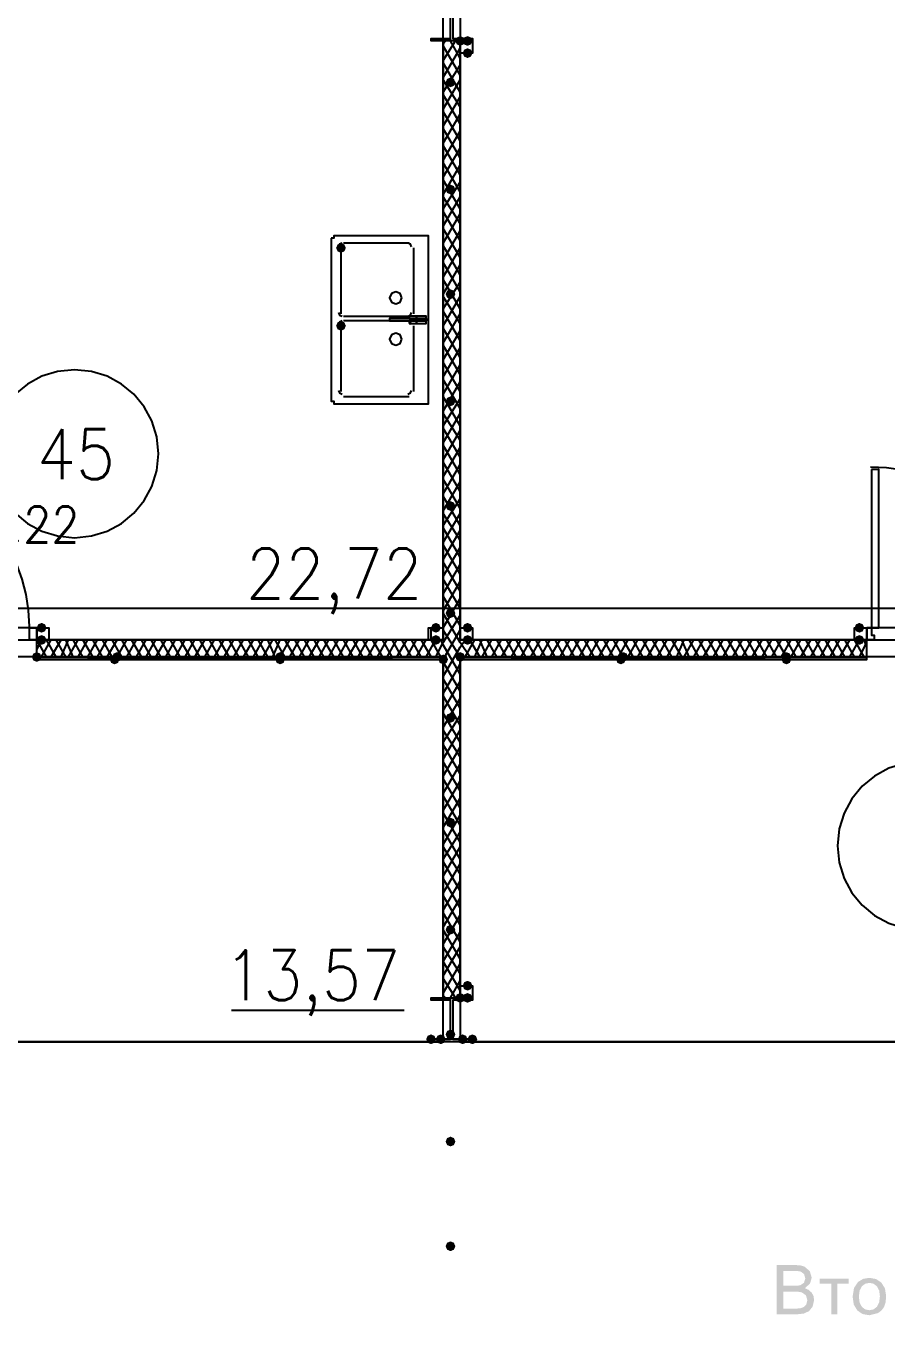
# Model space of a CAD drawing. Header units: millimetres. Extents: x 0 to 420, y 0 to 297.
# Drawn here: x 300.34 to 315.31, y 164.04 to 186.94 of the extents above; entities that cross this region are included whole.
import ezdxf

# ---------------------------------------------------------------- set-up
doc = ezdxf.new("R2010")
doc.units = ezdxf.units.MM
doc.layers.get('0').update_dxf_attribs({"linetype": 'CONTINUOUS'})
doc.styles.get("Standard").update_dxf_attribs({"font": 'STANDARD'})

msp = doc.modelspace()

# ---------------------------------------------------------------- hatches: boundary and pattern name
at = {"true_color": 0x000007}
for points in [[(307.975, 186.69), (307.950129, 186.630204), (307.890333, 186.605333), (307.830538, 186.630204), (307.805667, 186.69), (307.830537, 186.749796), (307.890333, 186.774667), (307.950129, 186.749796)], [(308.102, 186.69), (308.077129, 186.630204), (308.017333, 186.605333), (307.957538, 186.630204), (307.932667, 186.69), (307.957537, 186.749796), (308.017333, 186.774667), (308.077129, 186.749796)], [(308.102, 186.478333), (308.077129, 186.418537), (308.017333, 186.393667), (307.957538, 186.418537), (307.932667, 186.478333), (307.957537, 186.538129), (308.017333, 186.563), (308.077129, 186.538129)], [(307.805667, 185.970333), (307.780796, 185.910537), (307.721, 185.885667), (307.661204, 185.910537), (307.636333, 185.970333), (307.661204, 186.030129), (307.721, 186.055), (307.780796, 186.030129)], [(307.805667, 184.107667), (307.780796, 184.047871), (307.721, 184.023), (307.661204, 184.047871), (307.636333, 184.107667), (307.661204, 184.167462), (307.721, 184.192333), (307.780796, 184.167463)], [(305.900667, 183.091667), (305.875796, 183.031871), (305.816, 183.007), (305.756204, 183.031871), (305.731333, 183.091667), (305.756204, 183.151462), (305.816, 183.176333), (305.875796, 183.151463)], [(307.805667, 182.287333), (307.780796, 182.227537), (307.721, 182.202667), (307.661204, 182.227537), (307.636333, 182.287333), (307.661204, 182.347129), (307.721, 182.372), (307.780796, 182.347129)], [(305.900667, 181.737), (305.875796, 181.677204), (305.816, 181.652333), (305.756204, 181.677204), (305.731333, 181.737), (305.756204, 181.796796), (305.816, 181.821667), (305.875796, 181.796796)], [(307.805667, 180.424667), (307.780796, 180.364871), (307.721, 180.34), (307.661204, 180.364871), (307.636333, 180.424667), (307.661204, 180.484462), (307.721, 180.509333), (307.780796, 180.484463)], [(307.805667, 178.604333), (307.780796, 178.544537), (307.721, 178.519667), (307.661204, 178.544537), (307.636333, 178.604333), (307.661204, 178.664129), (307.721, 178.689), (307.780796, 178.664129)], [(307.805667, 176.741667), (307.780796, 176.681871), (307.721, 176.657), (307.661204, 176.681871), (307.636333, 176.741667), (307.661204, 176.801462), (307.721, 176.826333), (307.780796, 176.801463)], [(300.693667, 176.487667), (300.668796, 176.427871), (300.609, 176.403), (300.549204, 176.427871), (300.524333, 176.487667), (300.549204, 176.547462), (300.609, 176.572333), (300.668796, 176.547463)], [(300.693667, 176.276), (300.668796, 176.216204), (300.609, 176.191333), (300.549204, 176.216204), (300.524333, 176.276), (300.549204, 176.335796), (300.609, 176.360667), (300.668796, 176.335796)], [(307.551667, 176.487667), (307.526796, 176.427871), (307.467, 176.403), (307.407204, 176.427871), (307.382333, 176.487667), (307.407204, 176.547462), (307.467, 176.572333), (307.526796, 176.547463)], [(307.551667, 176.276), (307.526796, 176.216204), (307.467, 176.191333), (307.407204, 176.216204), (307.382333, 176.276), (307.407204, 176.335796), (307.467, 176.360667), (307.526796, 176.335796)], [(308.102, 176.487667), (308.077129, 176.427871), (308.017333, 176.403), (307.957538, 176.427871), (307.932667, 176.487667), (307.957537, 176.547462), (308.017333, 176.572333), (308.077129, 176.547463)], [(308.102, 176.276), (308.077129, 176.216204), (308.017333, 176.191333), (307.957538, 176.216204), (307.932667, 176.276), (307.957537, 176.335796), (308.017333, 176.360667), (308.077129, 176.335796)], [(314.917667, 176.487667), (314.892796, 176.427871), (314.833, 176.403), (314.773204, 176.427871), (314.748333, 176.487667), (314.773204, 176.547462), (314.833, 176.572333), (314.892796, 176.547463)], [(314.917667, 176.276), (314.892796, 176.216204), (314.833, 176.191333), (314.773204, 176.216204), (314.748333, 176.276), (314.773204, 176.335796), (314.833, 176.360667), (314.892796, 176.335796)], [(300.609, 175.979667), (300.584129, 175.919871), (300.524333, 175.895), (300.464538, 175.919871), (300.439667, 175.979667), (300.464537, 176.039462), (300.524333, 176.064333), (300.584129, 176.039463)], [(307.805667, 174.921333), (307.780796, 174.861537), (307.721, 174.836667), (307.661204, 174.861537), (307.636333, 174.921333), (307.661204, 174.981129), (307.721, 175.006), (307.780796, 174.981129)], [(307.805667, 173.101), (307.780796, 173.041204), (307.721, 173.016333), (307.661204, 173.041204), (307.636333, 173.101), (307.661204, 173.160796), (307.721, 173.185667), (307.780796, 173.160796)], [(307.805667, 171.238333), (307.780796, 171.178537), (307.721, 171.153667), (307.661204, 171.178537), (307.636333, 171.238333), (307.661204, 171.298129), (307.721, 171.323), (307.780796, 171.298129)], [(308.102, 170.264667), (308.077129, 170.204871), (308.017333, 170.18), (307.957538, 170.204871), (307.932667, 170.264667), (307.957537, 170.324462), (308.017333, 170.349333), (308.077129, 170.324463)], [(307.975, 170.053), (307.950129, 169.993204), (307.890333, 169.968333), (307.830538, 169.993204), (307.805667, 170.053), (307.830537, 170.112796), (307.890333, 170.137667), (307.950129, 170.112796)], [(308.102, 170.053), (308.077129, 169.993204), (308.017333, 169.968333), (307.957538, 169.993204), (307.932667, 170.053), (307.957537, 170.112796), (308.017333, 170.137667), (308.077129, 170.112796)], [(307.805667, 169.418), (307.780796, 169.358204), (307.721, 169.333333), (307.661204, 169.358204), (307.636333, 169.418), (307.661204, 169.477796), (307.721, 169.502667), (307.780796, 169.477796)], [(307.467, 169.333333), (307.442129, 169.273537), (307.382333, 169.248667), (307.322538, 169.273537), (307.297667, 169.333333), (307.322537, 169.393129), (307.382333, 169.418), (307.442129, 169.393129)], [(307.636333, 169.333333), (307.611463, 169.273537), (307.551667, 169.248667), (307.491871, 169.273537), (307.467, 169.333333), (307.491871, 169.393129), (307.551667, 169.418), (307.611462, 169.393129)], [(308.017333, 169.333333), (307.992462, 169.273537), (307.932667, 169.248667), (307.872871, 169.273537), (307.848, 169.333333), (307.872871, 169.393129), (307.932667, 169.418), (307.992462, 169.393129)], [(308.186667, 169.333333), (308.161796, 169.273537), (308.102, 169.248667), (308.042204, 169.273537), (308.017333, 169.333333), (308.042204, 169.393129), (308.102, 169.418), (308.161796, 169.393129)], [(307.805667, 167.555333), (307.780796, 167.495537), (307.721, 167.470667), (307.661204, 167.495537), (307.636333, 167.555333), (307.661204, 167.615129), (307.721, 167.64), (307.780796, 167.615129)], [(307.805667, 165.735), (307.780796, 165.675204), (307.721, 165.650333), (307.661204, 165.675204), (307.636333, 165.735), (307.661204, 165.794796), (307.721, 165.819667), (307.780796, 165.794796)], [(314.141318, 165.171437), (314.646783, 165.171437), (314.646783, 165.084345), (314.446692, 165.084345), (314.446692, 164.549667), (314.341961, 164.549667), (314.341961, 165.084345), (314.141318, 165.084345)]]:
    msp.add_hatch(color=0, dxfattribs=at).paths.add_polyline_path(points, flags=0)
h = msp.add_hatch(color=0, dxfattribs=at)
h.paths.add_polyline_path([(307.594, 175.979667), (300.524333, 175.979667), (307.594, 175.937333)], flags=0)
h.paths.add_polyline_path([(300.524333, 175.979667), (307.594, 175.937333), (300.524333, 175.937333)], flags=0)
at = {"true_color": 0x0000fe}
for points in [[(301.963667, 175.937333), (301.938796, 175.877537), (301.879, 175.852667), (301.819204, 175.877537), (301.794333, 175.937333), (301.819204, 175.997129), (301.879, 176.022), (301.938796, 175.997129)], [(302.006, 175.979667), (301.981129, 175.919871), (301.921333, 175.895), (301.861537, 175.919871), (301.836667, 175.979667), (301.861537, 176.039462), (301.921333, 176.064333), (301.981129, 176.039463)], [(304.842333, 175.979667), (304.817462, 175.919871), (304.757667, 175.895), (304.697871, 175.919871), (304.673, 175.979667), (304.697871, 176.039462), (304.757667, 176.064333), (304.817462, 176.039463)], [(304.842333, 175.937333), (304.817462, 175.877537), (304.757667, 175.852667), (304.697871, 175.877537), (304.673, 175.937333), (304.697871, 175.997129), (304.757667, 176.022), (304.817462, 175.997129)], [(307.678667, 175.937333), (307.653796, 175.877537), (307.594, 175.852667), (307.534204, 175.877537), (307.509333, 175.937333), (307.534204, 175.997129), (307.594, 176.022), (307.653796, 175.997129)], [(307.975, 175.979667), (307.950129, 175.919871), (307.890333, 175.895), (307.830538, 175.919871), (307.805667, 175.979667), (307.830537, 176.039462), (307.890333, 176.064333), (307.950129, 176.039463)], [(307.975, 175.979667), (307.950129, 175.919871), (307.890333, 175.895), (307.830538, 175.919871), (307.805667, 175.979667), (307.830537, 176.039462), (307.890333, 176.064333), (307.950129, 176.039463)], [(310.769, 175.937333), (310.744129, 175.877537), (310.684333, 175.852667), (310.624537, 175.877537), (310.599667, 175.937333), (310.624537, 175.997129), (310.684333, 176.022), (310.744129, 175.997129)], [(310.811333, 175.979667), (310.786462, 175.919871), (310.726667, 175.895), (310.666871, 175.919871), (310.642, 175.979667), (310.666871, 176.039462), (310.726667, 176.064333), (310.786462, 176.039463)], [(313.647667, 175.979667), (313.622796, 175.919871), (313.563, 175.895), (313.503204, 175.919871), (313.478333, 175.979667), (313.503204, 176.039462), (313.563, 176.064333), (313.622796, 176.039463)], [(313.647667, 175.937333), (313.622796, 175.877537), (313.563, 175.852667), (313.503204, 175.877537), (313.478333, 175.937333), (313.503204, 175.997129), (313.563, 176.022), (313.622796, 175.997129)]]:
    msp.add_hatch(color=0, dxfattribs=at).paths.add_polyline_path(points, flags=0)
at = {"true_color": 0x000007}
h = msp.add_hatch(color=0, dxfattribs=at)
h.paths.add_polyline_path([(314.96, 175.979667), (307.890333, 175.979667), (314.96, 175.937333)], flags=0)
h.paths.add_polyline_path([(307.890333, 175.979667), (314.96, 175.937333), (307.890333, 175.937333)], flags=0)
h = msp.add_hatch(color=0, dxfattribs=at)
h.paths.add_polyline_path([(313.396643, 164.549667), (313.396643, 165.40846), (313.719104, 165.40846), (313.807436, 165.401845), (313.876752, 165.382002), (313.969907, 165.302076), (314.003531, 165.188525), (313.973766, 165.084897), (313.883366, 165.006624), (313.952337, 164.975343), (314.003531, 164.928352), (314.034813, 164.868545), (314.045424, 164.798816), (314.019516, 164.686368), (313.956678, 164.606442), (313.86242, 164.563998), (313.724065, 164.549667)], flags=0)
h.paths.add_polyline_path([(313.510745, 165.047414), (313.695953, 165.047414), (313.76079, 165.049895), (313.804543, 165.057336), (313.869586, 165.100331), (313.891635, 165.175296), (313.87124, 165.250261), (313.812811, 165.29491), (313.761134, 165.303867), (313.682173, 165.307036), (313.510745, 165.307036)], flags=0)
h.paths.add_polyline_path([(313.510745, 164.65109), (313.724065, 164.65109), (313.801786, 164.654949), (313.86683, 164.678651), (313.910376, 164.726056), (313.927464, 164.798816), (313.902659, 164.882049), (313.834308, 164.931659), (313.781047, 164.942339), (313.709182, 164.94599), (313.510745, 164.94599)], flags=0)
h = msp.add_hatch(color=0, dxfattribs=at)
h.paths.add_polyline_path([(314.715335, 164.860552), (314.739381, 165.011034), (314.811797, 165.116867), (314.900267, 165.168475), (315.006927, 165.185769), (315.123441, 165.164685), (315.216389, 165.101433), (315.277436, 165.001319), (315.297969, 164.869372), (315.288943, 164.761816), (315.26214, 164.680305), (315.217836, 164.619189), (315.157409, 164.573369), (315.006927, 164.535335), (314.888761, 164.556143), (314.795812, 164.61912), (314.735316, 164.721232)], flags=0)
h.paths.add_polyline_path([(314.823924, 164.860552), (314.836809, 164.75589), (314.875738, 164.681407), (314.934511, 164.637034), (315.006927, 164.622427), (315.078861, 164.63731), (315.137565, 164.681958), (315.176771, 164.757475), (315.189931, 164.864411), (315.176771, 164.965627), (315.137565, 165.039146), (315.078448, 165.083794), (315.006927, 165.098677), (314.934511, 165.083794), (314.875738, 165.039146), (314.836809, 164.964732)], flags=0)

# ---------------------------------------------------------------- linework, layer by layer
at = {"color": 0, "true_color": 0x000007}
for points in [[(307.594, 187.409667), (290.491333, 187.409667), (290.491333, 176.276), (307.594, 176.276)], [(308.102, 186.69), (307.382333, 186.69), (307.382333, 186.732333), (307.721, 186.732333), (307.721, 187.409667), (307.382333, 187.409667), (308.102, 187.409667), (307.763333, 187.409667), (307.763333, 186.732333), (308.102, 186.732333)], [(324.993, 176.276), (324.993, 187.409667), (307.890333, 187.409667), (307.890333, 176.276)], [(308.102, 186.478333), (307.890333, 186.478333), (307.890333, 186.69), (308.102, 186.69), (308.102, 186.478333), (307.890333, 186.478333), (307.890333, 186.69), (308.102, 186.69)], [(305.646667, 183.261), (305.646667, 180.424667), (305.689, 180.424667), (305.689, 180.382333), (305.731333, 180.382333), (307.297667, 180.382333), (307.34, 180.382333), (307.34, 180.424667), (307.34, 183.261), (307.34, 183.303333), (307.297667, 183.303333), (305.731333, 183.303333), (305.689, 183.303333), (305.689, 183.261)], [(306.874333, 182.223833), (306.843335, 182.298669), (306.7685, 182.329667), (306.693665, 182.298669), (306.662667, 182.223833), (306.693665, 182.148998), (306.7685, 182.118), (306.843335, 182.148998)], [(306.705, 181.864), (306.662667, 181.864), (306.662667, 181.821667), (306.705, 181.821667), (307.255333, 181.821667), (307.297667, 181.821667), (307.297667, 181.864), (307.255333, 181.864)], [(307.001333, 181.906333), (307.001333, 181.864), (307.128333, 181.864), (307.128333, 181.906333)], [(307.128333, 181.906333), (307.128333, 181.864), (307.255333, 181.864), (307.297667, 181.864), (307.297667, 181.821667), (307.255333, 181.821667), (307.128333, 181.821667), (307.128333, 181.779333), (307.297667, 181.779333), (307.297667, 181.906333)], [(307.001333, 181.779333), (307.128333, 181.779333), (307.128333, 181.821667), (307.001333, 181.821667)], [(306.874333, 181.504167), (306.843335, 181.579002), (306.7685, 181.61), (306.693665, 181.579002), (306.662667, 181.504167), (306.693665, 181.429331), (306.7685, 181.398333), (306.843335, 181.429331)], [(315.044667, 179.239333), (315.044667, 176.487667), (315.171667, 176.487667), (315.171667, 179.239333)], [(300.397333, 176.276), (300.397333, 176.360667), (300.397333, 176.487667), (300.524333, 176.487667), (300.524333, 176.276)], [(300.736, 176.276), (300.524333, 176.276), (300.524333, 176.487667), (300.736, 176.487667), (300.736, 176.276), (300.524333, 176.276), (300.524333, 176.487667), (300.736, 176.487667)], [(307.594, 176.276), (307.382333, 176.276), (307.382333, 176.487667), (307.594, 176.487667), (307.594, 176.276), (307.34, 176.276), (307.34, 176.487667), (307.594, 176.487667)], [(308.102, 176.276), (307.890333, 176.276), (307.890333, 176.487667), (308.102, 176.487667), (308.102, 176.276), (307.890333, 176.276), (307.890333, 176.487667), (308.102, 176.487667)], [(314.96, 176.276), (314.748333, 176.276), (314.748333, 176.487667), (314.96, 176.487667), (314.96, 176.276), (314.748333, 176.276), (314.748333, 176.487667), (314.96, 176.487667)], [(314.96, 176.276), (314.96, 176.487667), (315.044667, 176.487667), (315.044667, 176.360667), (315.087, 176.360667), (315.087, 176.276)], [(307.594, 175.979667), (300.524333, 175.979667), (307.594, 175.937333)], [(300.524333, 175.979667), (307.594, 175.937333), (300.524333, 175.937333)], [(300.524333, 175.937333), (300.524333, 175.979667), (307.594, 175.979667), (307.594, 175.937333), (300.524333, 175.937333), (307.594, 175.937333), (307.594, 175.979667), (300.524333, 175.979667)], [(314.96, 175.979667), (307.890333, 175.979667), (314.96, 175.937333)], [(307.890333, 175.979667), (314.96, 175.937333), (307.890333, 175.937333)], [(314.96, 175.979667), (307.890333, 175.979667), (307.890333, 175.937333), (314.96, 175.937333)], [(314.96, 175.979667), (307.890333, 175.979667), (307.890333, 175.937333), (314.96, 175.937333)], [(308.102, 170.053), (307.890333, 170.053), (307.890333, 170.264667), (308.102, 170.264667), (308.102, 170.053), (307.890333, 170.053), (307.890333, 170.264667), (308.102, 170.264667)], [(308.102, 169.333333), (307.382333, 169.333333), (307.721, 169.333333), (307.721, 170.010667), (307.382333, 170.010667), (307.382333, 170.053), (308.102, 170.053), (308.102, 170.010667), (307.763333, 170.010667), (307.763333, 169.333333)]]:
    msp.add_lwpolyline(points, close=True, dxfattribs=at)
for points in [[(307.721, 186.69), (307.721, 187.409667)], [(307.382333, 186.69), (307.382333, 186.732333)], [(307.551667, 186.69), (307.551667, 186.732333)], [(307.594, 186.647667), (307.636333, 186.69)], [(307.594, 186.351333), (307.805667, 186.69)], [(307.890333, 176.276), (307.890333, 186.69), (307.594, 186.69), (307.594, 176.276)], [(307.890333, 186.393667), (307.721, 186.69)], [(307.932667, 186.69), (307.932667, 186.732333)], [(308.102, 186.69), (308.102, 186.732333)], [(307.890333, 186.097333), (307.594, 186.605333)], [(307.594, 186.055), (307.890333, 186.563)], [(307.890333, 185.801), (307.594, 186.309)], [(307.594, 185.801), (307.890333, 186.266667)], [(307.594, 185.504667), (307.890333, 186.012667)], [(307.890333, 185.547), (307.594, 186.012667)], [(307.890333, 185.250667), (307.594, 185.758667)], [(307.594, 185.208333), (307.890333, 185.716333)], [(307.890333, 184.954333), (307.594, 185.462333)], [(307.594, 184.912), (307.890333, 185.42)], [(307.890333, 184.658), (307.594, 185.166)], [(307.594, 184.615667), (307.890333, 185.123667)], [(307.890333, 184.361667), (307.594, 184.869667)], [(307.594, 184.319333), (307.890333, 184.827333)], [(307.890333, 184.065333), (307.594, 184.573333)], [(307.594, 184.023), (307.890333, 184.531)], [(307.890333, 183.769), (307.594, 184.277)], [(307.594, 183.769), (307.890333, 184.234667)], [(307.594, 183.472667), (307.890333, 183.980667)], [(307.890333, 183.515), (307.594, 183.980667)], [(307.890333, 183.218667), (307.594, 183.726667)], [(307.594, 183.176333), (307.890333, 183.684333)], [(307.890333, 182.922333), (307.594, 183.430333)], [(307.594, 182.88), (307.890333, 183.388)], [(305.837167, 183.176333), (305.792265, 183.157735), (305.773667, 183.112833)], [(305.816, 183.091667), (305.816, 181.948667)], [(307.001333, 183.176333), (305.858333, 183.176333)], [(307.043667, 183.112833), (307.025068, 183.157735), (306.980167, 183.176333)], [(307.086, 181.948667), (307.086, 183.091667)], [(307.890333, 182.626), (307.594, 183.134)], [(307.594, 182.583667), (307.890333, 183.091667)], [(307.890333, 182.329667), (307.594, 182.837667)], [(307.594, 182.287333), (307.890333, 182.795333)], [(307.890333, 182.033333), (307.594, 182.541333)], [(307.594, 182.033333), (307.890333, 182.499)], [(307.594, 181.737), (307.890333, 182.245)], [(307.890333, 181.779333), (307.594, 182.245)], [(305.773667, 181.969833), (305.792265, 181.924932), (305.837167, 181.906333)], [(305.858333, 181.906333), (307.001333, 181.906333)], [(306.980167, 181.906333), (307.025068, 181.924932), (307.043667, 181.969833)], [(307.890333, 181.483), (307.594, 181.991)], [(307.594, 181.440667), (307.890333, 181.948667)], [(305.837167, 181.821667), (305.792265, 181.803068), (305.773667, 181.758167)], [(305.816, 181.737), (305.816, 180.594)], [(307.001333, 181.821667), (305.858333, 181.821667)], [(307.043667, 181.758167), (307.025068, 181.803068), (306.980167, 181.821667)], [(307.086, 180.594), (307.086, 181.737)], [(307.890333, 181.186667), (307.594, 181.694667)], [(307.594, 181.144333), (307.890333, 181.652333)], [(307.890333, 180.890333), (307.594, 181.398333)], [(307.594, 180.848), (307.890333, 181.356)], [(302.641, 179.5145), (302.611328, 179.808842), (302.526227, 180.082993), (302.39157, 180.33108), (302.21323, 180.54723), (301.99708, 180.72557), (301.748993, 180.860227), (301.474842, 180.945328), (301.1805, 180.975), (300.886158, 180.945328), (300.612007, 180.860227), (300.36392, 180.72557), (300.14777, 180.54723), (299.96943, 180.33108), (299.834773, 180.082993), (299.749672, 179.808842), (299.72, 179.5145)], [(307.890333, 180.594), (307.594, 181.102)], [(307.594, 180.551667), (307.890333, 181.059667)], [(307.890333, 180.297667), (307.594, 180.805667)], [(307.594, 180.255333), (307.890333, 180.763333)], [(305.773667, 180.615167), (305.792265, 180.570265), (305.837167, 180.551667)], [(305.858333, 180.509333), (307.001333, 180.509333)], [(306.980167, 180.551667), (307.025068, 180.570265), (307.043667, 180.615167)], [(307.890333, 180.001333), (307.594, 180.509333)], [(307.594, 180.001333), (307.890333, 180.467)], [(307.594, 179.705), (307.890333, 180.213)], [(307.890333, 179.747333), (307.594, 180.213)], [(307.890333, 179.451), (307.594, 179.959)], [(307.594, 179.408667), (307.890333, 179.916667)], [(307.890333, 179.154667), (307.594, 179.662667)], [(307.594, 179.112333), (307.890333, 179.620333)], [(299.72, 179.5145), (299.749672, 179.220158), (299.834773, 178.946007), (299.96943, 178.69792), (300.14777, 178.48177), (300.36392, 178.30343), (300.612007, 178.168773), (300.886158, 178.083672), (301.1805, 178.054), (301.474842, 178.083672), (301.748993, 178.168773), (301.99708, 178.30343), (302.21323, 178.48177), (302.39157, 178.69792), (302.526227, 178.946007), (302.611328, 179.220158), (302.641, 179.5145)], [(307.890333, 178.858333), (307.594, 179.366333)], [(300.397333, 176.508833), (300.383018, 176.792339), (300.340999, 177.067656), (300.272672, 177.333389), (300.17943, 177.588145), (300.062667, 177.83053), (299.923777, 178.059151), (299.764153, 178.272613), (299.585189, 178.469523), (299.388279, 178.648486), (299.174817, 178.80811), (298.946197, 178.947001), (298.703812, 179.063764), (298.449056, 179.157006), (298.183323, 179.225333), (297.908006, 179.267351), (297.6245, 179.281667)], [(307.594, 178.816), (307.890333, 179.324)], [(317.796333, 176.508833), (317.782018, 176.792339), (317.739999, 177.067656), (317.671672, 177.333389), (317.57843, 177.588145), (317.461667, 177.83053), (317.322777, 178.059151), (317.163153, 178.272613), (316.984189, 178.469523), (316.787279, 178.648486), (316.573817, 178.80811), (316.345197, 178.947001), (316.102812, 179.063764), (315.848056, 179.157006), (315.582323, 179.225333), (315.307006, 179.267351), (315.0235, 179.281667)], [(307.890333, 178.562), (307.594, 179.07)], [(307.594, 178.519667), (307.890333, 179.027667)], [(307.890333, 178.265667), (307.594, 178.773667)], [(307.594, 178.265667), (307.890333, 178.731333)], [(307.594, 177.969333), (307.890333, 178.477333)], [(307.890333, 178.011667), (307.594, 178.477333)], [(307.890333, 177.715333), (307.594, 178.223333)], [(307.594, 177.673), (307.890333, 178.181)], [(307.890333, 177.419), (307.594, 177.927)], [(307.594, 177.376667), (307.890333, 177.884667)], [(307.890333, 177.122667), (307.594, 177.630667)], [(307.594, 177.080333), (307.890333, 177.588333)], [(307.890333, 176.826333), (307.594, 177.334333)], [(307.594, 176.784), (307.890333, 177.292)], [(307.890333, 176.53), (307.594, 177.038)], [(304.165, 176.826333), (307.170667, 176.826333)], [(307.594, 176.487667), (307.890333, 176.995667)], [(307.890333, 176.233667), (307.594, 176.741667)], [(307.594, 176.233667), (307.890333, 176.699333)], [(300.524333, 176.403), (300.524333, 176.487667), (299.042667, 176.487667)], [(299.042667, 176.276), (300.524333, 176.276), (300.524333, 176.403)], [(307.594, 175.937333), (307.890333, 176.445333)], [(307.890333, 175.979667), (307.594, 176.445333)], [(316.441667, 176.487667), (314.96, 176.487667), (314.96, 176.403)], [(314.96, 176.403), (314.96, 176.276), (316.441667, 176.276)], [(300.524333, 176.106667), (300.609, 176.276)], [(300.693667, 175.979667), (300.524333, 176.276)], [(300.524333, 175.979667), (300.524333, 176.276)], [(300.524333, 175.979667), (300.524333, 176.276)], [(307.594, 176.276), (300.524333, 176.276)], [(300.609, 175.979667), (300.778333, 176.276)], [(300.863, 175.979667), (300.693667, 176.276)], [(300.778333, 175.979667), (300.947667, 176.276)], [(301.032333, 175.979667), (300.863, 176.276)], [(300.947667, 175.979667), (301.074667, 176.276)], [(301.159333, 175.979667), (301.032333, 176.276)], [(301.074667, 175.979667), (301.244, 176.276)], [(301.328667, 175.979667), (301.159333, 176.276)], [(301.244, 175.979667), (301.413333, 176.276)], [(301.498, 175.979667), (301.328667, 176.276)], [(301.413333, 175.979667), (301.582667, 176.276)], [(301.667333, 175.979667), (301.498, 176.276)], [(301.582667, 175.979667), (301.752, 176.276)], [(301.836667, 175.979667), (301.667333, 176.276)], [(301.752, 175.979667), (301.921333, 176.276)], [(302.006, 175.979667), (301.836667, 176.276)], [(301.921333, 175.979667), (302.090667, 176.276)], [(302.175333, 175.979667), (302.006, 176.276)], [(302.090667, 175.979667), (302.26, 176.276)], [(302.344667, 175.979667), (302.175333, 176.276)], [(302.26, 175.979667), (302.429333, 176.276)], [(302.514, 175.979667), (302.344667, 176.276)], [(302.429333, 175.979667), (302.598667, 176.276)], [(302.683333, 175.979667), (302.514, 176.276)], [(302.598667, 175.979667), (302.768, 176.276)], [(302.852667, 175.979667), (302.683333, 176.276)], [(302.768, 175.979667), (302.937333, 176.276)], [(303.022, 175.979667), (302.852667, 176.276)], [(302.937333, 175.979667), (303.106667, 176.276)], [(303.191333, 175.979667), (303.022, 176.276)], [(303.106667, 175.979667), (303.276, 176.276)], [(303.360667, 175.979667), (303.191333, 176.276)], [(303.276, 175.979667), (303.445333, 176.276)], [(303.53, 175.979667), (303.360667, 176.276)], [(303.445333, 175.979667), (303.614667, 176.276)], [(303.699333, 175.979667), (303.53, 176.276)], [(303.614667, 175.979667), (303.784, 176.276)], [(303.868667, 175.979667), (303.699333, 176.276)], [(303.784, 175.979667), (303.953333, 176.276)], [(304.038, 175.979667), (303.868667, 176.276)], [(303.953333, 175.979667), (304.122667, 176.276)], [(304.207333, 175.979667), (304.038, 176.276)], [(304.122667, 175.979667), (304.292, 176.276)], [(304.376667, 175.979667), (304.207333, 176.276)], [(304.292, 175.979667), (304.461333, 176.276)], [(304.546, 175.979667), (304.376667, 176.276)], [(304.461333, 175.979667), (304.630667, 176.276)], [(304.673, 175.979667), (304.546, 176.276)], [(304.630667, 175.979667), (304.757667, 176.276)], [(304.842333, 175.979667), (304.673, 176.276)], [(304.757667, 175.979667), (304.927, 176.276)], [(305.011667, 175.979667), (304.842333, 176.276)], [(304.927, 175.979667), (305.096333, 176.276)], [(305.181, 175.979667), (305.011667, 176.276)], [(305.096333, 175.979667), (305.265667, 176.276)], [(305.350333, 175.979667), (305.181, 176.276)], [(305.265667, 175.979667), (305.435, 176.276)], [(305.519667, 175.979667), (305.350333, 176.276)], [(305.435, 175.979667), (305.604333, 176.276)], [(305.689, 175.979667), (305.519667, 176.276)], [(305.604333, 175.979667), (305.773667, 176.276)], [(305.858333, 175.979667), (305.689, 176.276)], [(305.773667, 175.979667), (305.943, 176.276)], [(306.027667, 175.979667), (305.858333, 176.276)], [(305.943, 175.979667), (306.112333, 176.276)], [(306.197, 175.979667), (306.027667, 176.276)], [(306.112333, 175.979667), (306.281667, 176.276)], [(306.366333, 175.979667), (306.197, 176.276)], [(306.281667, 175.979667), (306.451, 176.276)], [(306.535667, 175.979667), (306.366333, 176.276)], [(306.451, 175.979667), (306.620333, 176.276)], [(306.705, 175.979667), (306.535667, 176.276)], [(306.620333, 175.979667), (306.789667, 176.276)], [(306.874333, 175.979667), (306.705, 176.276)], [(306.789667, 175.979667), (306.959, 176.276)], [(307.043667, 175.979667), (306.874333, 176.276)], [(306.959, 175.979667), (307.128333, 176.276)], [(307.213, 175.979667), (307.043667, 176.276)], [(307.128333, 175.979667), (307.297667, 176.276)], [(307.382333, 175.979667), (307.213, 176.276)], [(307.297667, 175.979667), (307.467, 176.276)], [(307.551667, 175.979667), (307.382333, 176.276)], [(307.467, 175.979667), (307.594, 176.233667)], [(307.594, 176.191333), (307.551667, 176.276)], [(307.890333, 175.683333), (307.594, 176.191333)], [(307.594, 175.641), (307.890333, 176.149)], [(307.890333, 176.149), (307.975, 176.276)], [(314.96, 176.276), (307.890333, 176.276)], [(308.059667, 175.979667), (307.890333, 176.233667)], [(307.975, 175.979667), (308.144333, 176.276)], [(308.229, 175.979667), (308.059667, 176.276)], [(308.144333, 175.979667), (308.271333, 176.276)], [(308.356, 175.979667), (308.229, 176.276)], [(308.271333, 175.979667), (308.440667, 176.276)], [(308.525333, 175.979667), (308.356, 176.276)], [(308.440667, 175.979667), (308.61, 176.276)], [(308.694667, 175.979667), (308.525333, 176.276)], [(308.61, 175.979667), (308.779333, 176.276)], [(308.864, 175.979667), (308.694667, 176.276)], [(308.779333, 175.979667), (308.948667, 176.276)], [(309.033333, 175.979667), (308.864, 176.276)], [(308.948667, 175.979667), (309.118, 176.276)], [(309.202667, 175.979667), (309.033333, 176.276)], [(309.118, 175.979667), (309.287333, 176.276)], [(309.372, 175.979667), (309.202667, 176.276)], [(309.287333, 175.979667), (309.456667, 176.276)], [(309.541333, 175.979667), (309.372, 176.276)], [(309.456667, 175.979667), (309.626, 176.276)], [(309.710667, 175.979667), (309.541333, 176.276)], [(309.626, 175.979667), (309.795333, 176.276)], [(309.88, 175.979667), (309.710667, 176.276)], [(309.795333, 175.979667), (309.964667, 176.276)], [(310.049333, 175.979667), (309.88, 176.276)], [(309.964667, 175.979667), (310.134, 176.276)], [(310.218667, 175.979667), (310.049333, 176.276)], [(310.134, 175.979667), (310.303333, 176.276)], [(310.388, 175.979667), (310.218667, 176.276)], [(310.303333, 175.979667), (310.472667, 176.276)], [(310.557333, 175.979667), (310.388, 176.276)], [(310.472667, 175.979667), (310.642, 176.276)], [(310.726667, 175.979667), (310.557333, 176.276)], [(310.642, 175.979667), (310.811333, 176.276)], [(310.896, 175.979667), (310.726667, 176.276)], [(310.811333, 175.979667), (310.980667, 176.276)], [(311.065333, 175.979667), (310.896, 176.276)], [(310.980667, 175.979667), (311.15, 176.276)], [(311.234667, 175.979667), (311.065333, 176.276)], [(311.15, 175.979667), (311.319333, 176.276)], [(311.404, 175.979667), (311.234667, 176.276)], [(311.319333, 175.979667), (311.488667, 176.276)], [(311.573333, 175.979667), (311.404, 176.276)], [(311.488667, 175.979667), (311.658, 176.276)], [(311.742667, 175.979667), (311.573333, 176.276)], [(311.658, 175.979667), (311.785, 176.276)], [(311.869667, 175.979667), (311.742667, 176.276)], [(311.785, 175.979667), (311.954333, 176.276)], [(312.039, 175.979667), (311.869667, 176.276)], [(311.954333, 175.979667), (312.123667, 176.276)], [(312.208333, 175.979667), (312.039, 176.276)], [(312.123667, 175.979667), (312.293, 176.276)], [(312.377667, 175.979667), (312.208333, 176.276)], [(312.293, 175.979667), (312.462333, 176.276)], [(312.547, 175.979667), (312.377667, 176.276)], [(312.462333, 175.979667), (312.631667, 176.276)], [(312.716333, 175.979667), (312.547, 176.276)], [(312.631667, 175.979667), (312.801, 176.276)], [(312.885667, 175.979667), (312.716333, 176.276)], [(312.801, 175.979667), (312.970333, 176.276)], [(313.055, 175.979667), (312.885667, 176.276)], [(312.970333, 175.979667), (313.139667, 176.276)], [(313.224333, 175.979667), (313.055, 176.276)], [(313.139667, 175.979667), (313.309, 176.276)], [(313.393667, 175.979667), (313.224333, 176.276)], [(313.309, 175.979667), (313.478333, 176.276)], [(313.563, 175.979667), (313.393667, 176.276)], [(313.478333, 175.979667), (313.647667, 176.276)], [(313.732333, 175.979667), (313.563, 176.276)], [(313.647667, 175.979667), (313.817, 176.276)], [(313.901667, 175.979667), (313.732333, 176.276)], [(313.817, 175.979667), (313.986333, 176.276)], [(314.071, 175.979667), (313.901667, 176.276)], [(313.986333, 175.979667), (314.155667, 176.276)], [(314.240333, 175.979667), (314.071, 176.276)], [(314.155667, 175.979667), (314.325, 176.276)], [(314.409667, 175.979667), (314.240333, 176.276)], [(314.325, 175.979667), (314.494333, 176.276)], [(314.579, 175.979667), (314.409667, 176.276)], [(314.494333, 175.979667), (314.663667, 176.276)], [(314.748333, 175.979667), (314.579, 176.276)], [(314.663667, 175.979667), (314.833, 176.276)], [(314.917667, 175.979667), (314.748333, 176.276)], [(314.833, 175.979667), (314.96, 176.233667)], [(314.96, 176.149), (314.917667, 176.276)], [(314.96, 175.979667), (314.96, 176.276)], [(314.96, 175.979667), (314.96, 176.276)], [(307.594, 175.937333), (300.524333, 175.937333), (307.594, 175.979667), (300.524333, 175.979667)], [(300.524333, 175.979667), (307.594, 175.979667)], [(307.594, 175.979667), (307.594, 170.053), (307.890333, 170.053)], [(307.890333, 175.387), (307.594, 175.895)], [(314.96, 175.979667), (307.890333, 175.979667), (314.96, 175.979667), (307.890333, 175.937333)], [(307.890333, 175.979667), (314.96, 175.979667)], [(307.890333, 170.053), (307.890333, 175.979667)], [(307.594, 175.344667), (307.890333, 175.852667)], [(307.890333, 175.090667), (307.594, 175.598667)], [(307.594, 175.048333), (307.890333, 175.556333)], [(307.890333, 174.794333), (307.594, 175.302333)], [(307.594, 174.752), (307.890333, 175.26)], [(307.890333, 174.498), (307.594, 175.006)], [(307.594, 174.498), (307.890333, 174.963667)], [(307.594, 174.201667), (307.890333, 174.709667)], [(307.890333, 174.244), (307.594, 174.709667)], [(307.890333, 173.947667), (307.594, 174.455667)], [(307.594, 173.905333), (307.890333, 174.413333)], [(307.890333, 173.651333), (307.594, 174.159333)], [(307.594, 173.609), (307.890333, 174.117)], [(317.373, 172.698833), (317.343328, 172.993175), (317.258227, 173.267326), (317.12357, 173.515413), (316.94523, 173.731563), (316.72908, 173.909903), (316.480993, 174.04456), (316.206842, 174.129661), (315.9125, 174.159333), (315.618158, 174.129661), (315.344007, 174.04456), (315.09592, 173.909903), (314.87977, 173.731563), (314.70143, 173.515413), (314.566773, 173.267326), (314.481672, 172.993175), (314.452, 172.698833)], [(307.890333, 173.355), (307.594, 173.863)], [(307.594, 173.312667), (307.890333, 173.820667)], [(307.890333, 173.058667), (307.594, 173.566667)], [(307.594, 173.016333), (307.890333, 173.524333)], [(307.890333, 172.762333), (307.594, 173.270333)], [(307.594, 172.72), (307.890333, 173.228)], [(307.890333, 172.466), (307.594, 172.974)], [(307.594, 172.466), (307.890333, 172.931667)], [(314.452, 172.698833), (314.481672, 172.404492), (314.566773, 172.130341), (314.70143, 171.882254), (314.87977, 171.666104), (315.09592, 171.487764), (315.344007, 171.353107), (315.618158, 171.268005), (315.9125, 171.238333), (316.206842, 171.268005), (316.480993, 171.353107), (316.72908, 171.487764), (316.94523, 171.666104), (317.12357, 171.882254), (317.258227, 172.130341), (317.343328, 172.404492), (317.373, 172.698833)], [(307.594, 172.169667), (307.890333, 172.677667)], [(307.890333, 172.212), (307.594, 172.677667)], [(307.890333, 171.915667), (307.594, 172.423667)], [(307.594, 171.873333), (307.890333, 172.381333)], [(307.890333, 171.619333), (307.594, 172.127333)], [(307.594, 171.577), (307.890333, 172.085)], [(307.890333, 171.323), (307.594, 171.831)], [(307.594, 171.280667), (307.890333, 171.788667)], [(307.890333, 171.026667), (307.594, 171.534667)], [(307.594, 170.984333), (307.890333, 171.492333)], [(307.890333, 170.730333), (307.594, 171.238333)], [(307.594, 170.688), (307.890333, 171.196)], [(307.594, 170.434), (307.890333, 170.942)], [(307.890333, 170.476333), (307.594, 170.942)], [(307.890333, 170.18), (307.594, 170.688)], [(307.594, 170.137667), (307.890333, 170.645667)], [(307.805667, 170.053), (307.594, 170.391667)], [(307.721, 170.053), (307.890333, 170.349333)], [(307.382333, 170.010667), (307.382333, 170.053)], [(307.551667, 170.010667), (307.551667, 170.053)], [(307.636333, 170.053), (307.594, 170.095333)], [(307.721, 169.333333), (307.721, 170.053)], [(307.932667, 170.010667), (307.932667, 170.053)], [(308.102, 170.010667), (308.102, 170.053)], [(303.911, 169.841333), (306.916667, 169.841333)]]:
    msp.add_lwpolyline(points, dxfattribs=at)
at = {"color": 0, "true_color": 0x000005}
msp.add_lwpolyline([(299.974, 176.826333), (315.637333, 176.826333)], dxfattribs=at)
at = {"color": 0, "true_color": 0x0000ab}
for points in [[(307.594, 175.979667), (290.491333, 175.979667), (290.491333, 169.291), (307.594, 169.291)], [(324.993, 175.979667), (307.890333, 175.979667), (307.890333, 169.291), (324.993, 169.291)]]:
    msp.add_lwpolyline(points, close=True, dxfattribs=at)
at = {"color": 0, "true_color": 0x000008}
msp.add_lwpolyline([(255.185333, 158.453667), (376.639667, 158.453667), (376.639667, 169.291), (255.185333, 169.291)], close=True, dxfattribs=at)

# ---------------------------------------------------------------- texts
at = {"color": 0, "true_color": 0x000007, "char_height": 0.872032, "attachment_point": 1}
for s, insert, width in [('45', (300.524326, 179.942032), 1.16270936), ('22,72', (304.165, 177.867697), 2.76143456), ('13,57', (303.784007, 170.882697), 2.56764984)]:
    msp.add_mtext(s, dxfattribs=dict(at, insert=insert, width=width))
at = {"color": 0, "true_color": 0x00005c, "insert": (297.984326, 178.597164), "char_height": 0.627829, "width": 3.20890379, "attachment_point": 1}
msp.add_mtext('BIAL1.22', dxfattribs=at)

doc.saveas('drawing.dxf')
